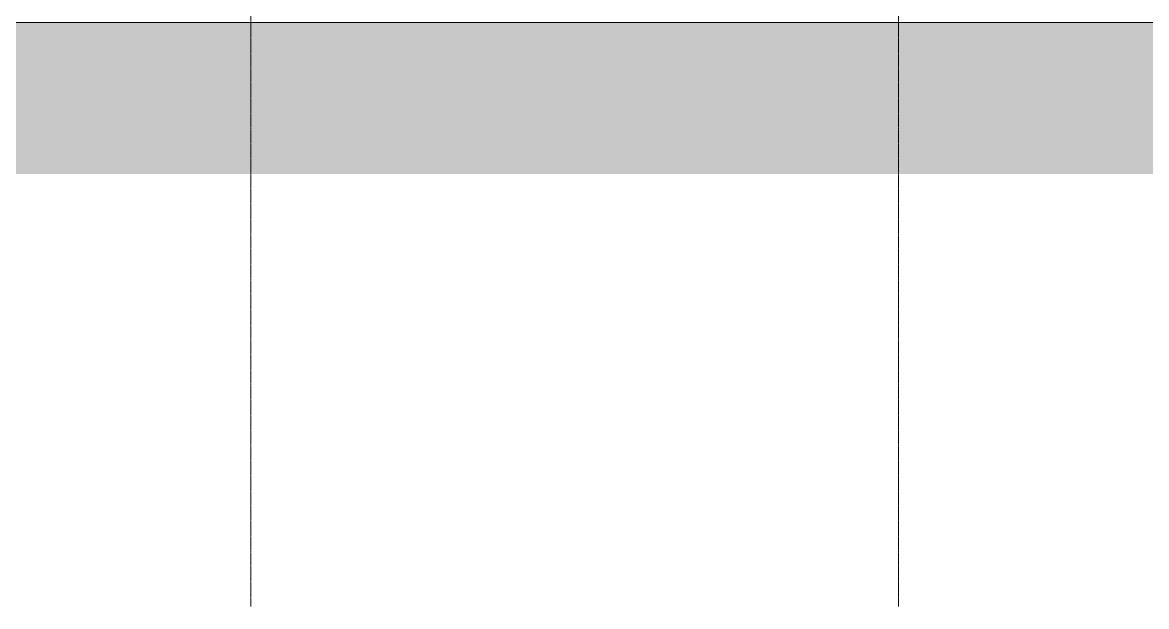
# Model space of a CAD drawing. Header units: inches. Extents: x -23565 to -43, y -324 to 853.
# Drawn here: x -17186 to -16683, y -273 to -12 of the extents above; entities that cross this region are included whole.
import ezdxf

# ---------------------------------------------------------------- set-up
doc = ezdxf.new("R2010")
doc.units = ezdxf.units.IN
doc.header["$MEASUREMENT"] = 0
doc.linetypes.add('Grid Line 1_2_', pattern=[0.875, 0.5, -0.125, 0.125, -0.125])
doc.layers.add('C-TOPO', color=7, linetype='Continuous', lineweight=13)
doc.layers.add('S-GRID', color=1, linetype='Continuous', lineweight=9)

msp = doc.modelspace()

# ---------------------------------------------------------------- hatches: boundary and pattern name
at = {"layer": 'C-TOPO', "lineweight": 9}
h = msp.add_hatch(dxfattribs=at)
h.set_pattern_fill('FP_15', color=8, style=0, pattern_type=2)
h.set_pattern_definition([(0, (-33539.073, 67.247), (48, 48), [48, -48]), (0, (-33539.073, 85.247), (48, 48), [48, -48]), (0, (-33539.073, 103.247), (48, 48), [48, -48]), (90, (-33533.073, 109.247), (-48, 48), [48, -48]), (90, (-33515.073, 109.247), (-48, 48), [48, -48]), (90, (-33497.073, 109.247), (-48, 48), [48, -48])])
h.paths.add_polyline_path([(-16808.94095, -79.828), (-14616.67795, -79.828), (-14616.67795, -48), (-14621.67795, -48), (-14621.67795, -36), (-14616.67795, -36), (-14616.67795, -12.00628), (-18823.42795, -12.00628), (-18823.42795, -36), (-18820.42795, -36), (-18820.42795, -48), (-18823.42795, -48), (-18823.42795, -79.828), (-16949.31195, -79.828)], flags=0)

# ---------------------------------------------------------------- linework, layer by layer
at = {"layer": 'C-TOPO'}
msp.add_line((-18398.71328, -12.00628), (-14702.51292, -12.00628), dxfattribs=at)
at = {"layer": 'S-GRID', "linetype": 'Grid Line 1_2_'}
for p, q in [((-17083.92795, -273.16081), (-17083.92795, 671.89181)), ((-17083.92795, -273.16081), (-17083.92795, 671.89181)), ((-16794.42795, -273.16081), (-16794.42795, 671.89181)), ((-16794.42795, -273.16081), (-16794.42795, 671.89181))]:
    msp.add_line(p, q, dxfattribs=at)

doc.saveas('drawing.dxf')
